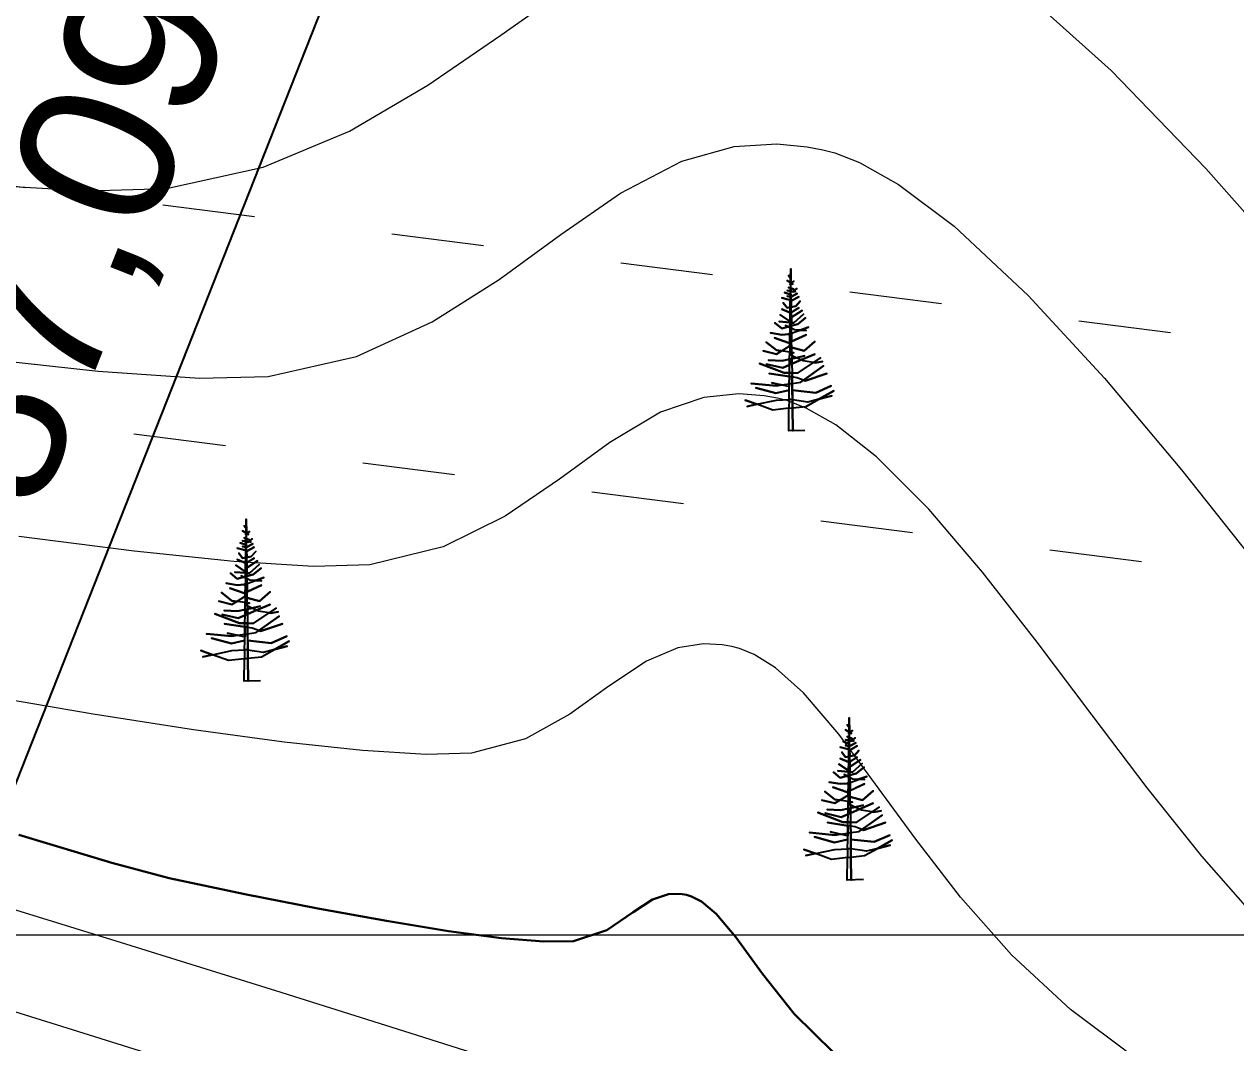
# Model space of a CAD drawing. Header units: feet. Extents: x 3381 to 684025, y 675186 to 4375940.
# Drawn here: x 682198.5 to 682214.25, y 4375662.91 to 4375676.15 of the extents above; entities that cross this region are included whole.
import ezdxf

# ---------------------------------------------------------------- set-up
doc = ezdxf.new("R2010")
doc.units = ezdxf.units.FT
doc.header["$MEASUREMENT"] = 0
doc.header["$PDMODE"] = 34
doc.header["$PDSIZE"] = 0.01
doc.linetypes.add('ACAD_ISO03W100', pattern=[30, 12, -18])
doc.layers.get('0').update_dxf_attribs({"linetype": 'CONTINUOUS'})
doc.layers.get('Defpoints').update_dxf_attribs({"linetype": 'CONTINUOUS'})
for name, color, linetype, lineweight in [('ANA HORIZONTAL', 24, 'CONTINUOUS', 30), ('HORIZANTAL', 24, 'CONTINUOUS', 13), ('km setka', 170, 'CONTINUOUS', 15)]:
    doc.layers.add(name, color=color, linetype=linetype, lineweight=lineweight)
doc.layers.add('Aqaclar', color=3, linetype='CONTINUOUS')
doc.styles.get("Standard").update_dxf_attribs({"font": 'arial.ttf', "height": 2})
doc.dimstyles.new('ISO-25', dxfattribs={"dimtxt": 2, "dimasz": 1, "dimexe": 1.25, "dimexo": 0.625, "dimtad": 1, "dimtxsty": 'Standard', "dimblk": 'OBLIQUE', "dimcen": 2.5, "dimadec": 0, "dimazin": 0, "dimtfac": 1, "dimtmove": 0, "dimatfit": 3, "dimldrblk": 'OBLIQUE', "dimfxl": 1, "dimarcsym": 0})

# ---------------------------------------------------------------- blocks, each defined once
blk = doc.blocks.new('_Oblique')
at = {"color": 0, "linetype": 'ByBlock', "lineweight": -2}
blk.add_line((-0.5, -0.5), (0.5, 0.5), dxfattribs=at)
blk = doc.blocks.new('*D47')
at = {"color": 0, "lineweight": -2, "transparency": 16777216}
for p, q in [((682212.089, 4375715.029), (682218.063, 4375712.668)), ((682184.901, 4375632.128), (682216.901, 4375713.128)), ((682180.089, 4375634.029), (682186.063, 4375631.668))]:
    blk.add_line(p, q, dxfattribs=at)
at = {"layer": 'Defpoints', "color": 0, "lineweight": 18, "transparency": 16777216}
for p in [(682211.507, 4375715.258), (682216.901, 4375713.128), (682179.507, 4375634.258)]:
    blk.add_point(p, dxfattribs=at)
at = {"color": 0, "lineweight": -2, "transparency": 16777216}
for p, rotation in [((682216.901, 4375713.128), 68.44292071496228), ((682184.901, 4375632.128), 248.4429207149623)]:
    blk.add_blockref('_Oblique', p, dxfattribs=dict(at, rotation=rotation))
at = {"color": 0, "lineweight": 18, "transparency": 16777216, "insert": (682199.202, 4375673.299), "char_height": 2, "attachment_point": 5, "rotation": 68.4429}
blk.add_mtext('87,09', dxfattribs=at)
blk = doc.blocks.new('*D25')
at = {"color": 0, "lineweight": -2, "transparency": 16777216}
blk.add_arc((682188.327, 4375657.126), 7.21, 68.4429, 172.4341, dxfattribs=at)
at = {"layer": 'Defpoints', "color": 0, "lineweight": 18, "transparency": 16777216}
for p in [(682211.247, 4375715.144), (682091.707, 4375669.959), (682182.988, 4375661.972), (682188.362, 4375657.122), (682179.389, 4375634.503)]:
    blk.add_point(p, dxfattribs=at)
at = {"color": 0, "lineweight": -2, "transparency": 16777216}
for p, rotation in [((682190.976, 4375663.832), 338.4429207148453), ((682181.179, 4375658.076), 262.4341392844076)]:
    blk.add_blockref('_Oblique', p, dxfattribs=dict(at, rotation=rotation))
at = {"color": 0, "lineweight": 18, "transparency": 16777216, "insert": (682183.84, 4375664.762), "char_height": 2, "attachment_point": 5, "rotation": 30.4385}
blk.add_mtext('104°', dxfattribs=at)

msp = doc.modelspace()

# ---------------------------------------------------------------- hatches: boundary and pattern name
at = {"lineweight": 25}
h = msp.add_hatch(dxfattribs=at)
h.set_pattern_fill('GRASS', color=3)
h.set_pattern_definition([(90, (1292.8779, 801.1559), (-0.707106781, 0.707106781), [0.1875, -1.226713563]), (45, (1292.8779, 801.1559), (-0.70710678119, 0.70710678119), [0.1875, -0.8125]), (135, (1292.8779, 801.1559), (-0.70710678119, -0.70710678119), [0.1875, -0.8125])])
edge = h.paths.add_edge_path(flags=16)
edge.add_arc((682105.84865, 4375677.65053), 3.56005, 0, 360)
edge = h.paths.add_edge_path()
edge.add_arc((682171.50499, 4375648.56641), 2.12139, 0, 360)
edge = h.paths.add_edge_path()
edge.add_line((682108.64083, 4375679.85909), (682113.17785, 4375679.2513))
edge.add_line((682113.17785, 4375679.2513), (682113.56487, 4375682.14026))
edge.add_line((682113.56487, 4375682.14026), (682106.23846, 4375683.12958))
edge.add_line((682106.23846, 4375683.12958), (682108.37957, 4375698.98567))
edge.add_line((682108.37957, 4375698.98567), (682116.75234, 4375697.85506))
edge.add_line((682116.75234, 4375697.85506), (682117.47927, 4375703.23835))
edge.add_line((682117.47927, 4375703.23835), (682112.82744, 4375703.90955))
edge.add_line((682112.82744, 4375703.90955), (682113.64144, 4375709.55112))
edge.add_line((682113.64144, 4375709.55112), (682121.76329, 4375708.39762))
edge.add_line((682121.76329, 4375708.39762), (682125.50927, 4375735.51285))
edge.add_line((682125.50927, 4375735.51285), (682125.60219, 4375736.20243))
edge.add_line((682125.60219, 4375736.20243), (682125.33204, 4375735.70925))
edge.add_line((682125.33204, 4375735.70925), (682087.79442, 4375662.37994))
edge.add_line((682087.79442, 4375662.37994), (682179.38919, 4375634.50327))
edge.add_line((682179.38919, 4375634.50327), (682211.24714, 4375715.14369))
edge.add_line((682211.24714, 4375715.14369), (682204.13671, 4375717.86497))
edge.add_line((682204.13671, 4375717.86497), (682202.38248, 4375713.28135))
edge.add_line((682202.38248, 4375713.28135), (682194.01839, 4375716.21455))
edge.add_arc((682353.44716, 4375651.32986), 172.12656, 157.8545463, 159.3177752)
edge.add_line((682192.41352, 4375712.12231), (682205.77828, 4375710.32554))
edge.add_line((682205.77828, 4375710.32554), (682205.03612, 4375705.07767))
edge.add_line((682205.03612, 4375705.07767), (682191.70717, 4375706.88497))
edge.add_arc((682192.00748, 4375703.74409), 3.15521, 95.461516, 167.592502)
edge.add_line((682188.92597, 4375704.42203), (682188.92597, 4375703.46651))
edge.add_line((682188.92597, 4375703.46651), (682190.59285, 4375703.86026))
edge.add_line((682190.59285, 4375703.86026), (682196.1848, 4375702.88131))
edge.add_line((682196.1848, 4375702.88131), (682194.23476, 4375689.69784))
edge.add_line((682194.23476, 4375689.69784), (682194.01539, 4375689.69784))
edge.add_line((682194.01539, 4375689.69784), (682188.92597, 4375690.41529))
edge.add_line((682188.92597, 4375690.41529), (682189.53759, 4375695.78319))
edge.add_line((682189.53759, 4375695.78319), (682194.64022, 4375695.08381))
edge.add_line((682194.64022, 4375695.08381), (682194.99134, 4375697.64556))
edge.add_line((682194.99134, 4375697.64556), (682189.81164, 4375698.35551))
edge.add_line((682189.81164, 4375698.35551), (682190.40706, 4375703.44416))
edge.add_line((682190.40706, 4375703.44416), (682188.82623, 4375703.23511))
edge.add_line((682188.82623, 4375703.23511), (682186.77022, 4375687.26853))
edge.add_line((682186.77022, 4375687.26853), (682195.50641, 4375686.05974))
edge.add_line((682195.50641, 4375686.05974), (682194.6758, 4375678.70417))
edge.add_line((682194.6758, 4375678.70417), (682185.8926, 4375679.91946))
edge.add_line((682185.8926, 4375679.91946), (682185.51355, 4375677.26908))
edge.add_line((682185.51355, 4375677.26908), (682179.38594, 4375678.07251))
edge.add_arc((682178.94963, 4375668.08203), 10, 87.499348, 110.778603)
edge.add_line((682175.40205, 4375677.43161), (682185.15133, 4375676.00548))
edge.add_line((682185.15133, 4375676.00548), (682184.52449, 4375672.51119))
edge.add_line((682184.52449, 4375672.51119), (682181.21386, 4375673.03668))
edge.add_line((682181.21386, 4375673.03668), (682181.60716, 4375676.11085))
edge.add_line((682181.60716, 4375676.11085), (682179.07598, 4375676.44567))
edge.add_line((682179.07598, 4375676.44567), (682178.67102, 4375673.38414))
edge.add_line((682178.67102, 4375673.38414), (682175.34696, 4375673.82383))
edge.add_line((682175.34696, 4375673.82383), (682175.69974, 4375676.92142))
edge.add_line((682175.69974, 4375676.92142), (682174.90535, 4375677.22773))
edge.add_arc((682179.11889, 4375667.86943), 10.26312, 114.239473, 179.009552)
edge.add_line((682168.8573, 4375668.04684), (682168.50755, 4375665.41112))
edge.add_line((682168.50755, 4375665.41112), (682165.52104, 4375665.73781))
edge.add_line((682165.52104, 4375665.73781), (682164.64008, 4375660.87508))
edge.add_line((682164.64008, 4375660.87508), (682155.93104, 4375662.08826))
edge.add_line((682155.93104, 4375662.08826), (682156.6183, 4375666.98879))
edge.add_line((682156.6183, 4375666.98879), (682149.69258, 4375667.90781))
edge.add_line((682149.69258, 4375667.90781), (682150.12707, 4375671.18217))
edge.add_arc((682147.15314, 4375671.5768), 3, 352.441183, 442.140201)
edge.add_line((682147.56339, 4375674.54862), (682135.67766, 4375676.1894))
edge.add_line((682135.67766, 4375676.1894), (682134.40637, 4375666.77204))
edge.add_line((682134.40637, 4375666.77204), (682127.10306, 4375667.7505))
edge.add_line((682127.10306, 4375667.7505), (682128.35698, 4375677.19999))
edge.add_line((682128.35698, 4375677.19999), (682125.34172, 4375677.62181))
edge.add_line((682125.34172, 4375677.62181), (682124.08043, 4375668.11674))
edge.add_line((682124.08043, 4375668.11674), (682122.65018, 4375668.39147))
edge.add_line((682122.65018, 4375668.39147), (682111.9298, 4375669.93498))
edge.add_line((682111.9298, 4375669.93498), (682112.97868, 4375677.76458))
edge.add_line((682112.97868, 4375677.76458), (682109.35793, 4375678.24963))
edge.add_arc((682105.84865, 4375677.65053), 3.56005, 9.687955, 38.343389)

# ---------------------------------------------------------------- linework, layer by layer
at = {"color": 7, "linetype": 'ACAD_ISO03W100', "lineweight": 18, "ltscale": 0.1}
for p, q in [((682185.42303, 4375675.68428), (682219.23662, 4375671.4063)), ((682185.04648, 4375672.708), (682218.86007, 4375668.43002))]:
    msp.add_line(p, q, dxfattribs=at)
at = {"linetype": 'Continuous'}
msp.add_open_spline([(682139.47963, 4375868.22821), (682141.3006, 4375864.75779), (682147.60661, 4375852.73973), (682157.50344, 4375834.7584), (682171.49822, 4375815.49396), (682182.26949, 4375795.29608), (682193.23269, 4375777.41052), (682202.36035, 4375760.00732), (682215.7753, 4375741.48611), (682232.37485, 4375727.19698), (682243.90986, 4375712.36038), (682251.84002, 4375701.87762), (682263.15807, 4375689.959), (682271.40714, 4375679.26706), (682275.85095, 4375673.50726)], degree=3, knots=[0, 0, 0, 0, 11.75951037, 40.72320969, 61.46233043, 83.05497871, 109.29071666, 124.3927439, 141.9627176, 177.53300774, 189.55882144, 198.27648785, 216.95544768, 238.76886618, 238.76886618, 238.76886618, 238.76886618], dxfattribs=at)
at = {"layer": 'ANA HORIZONTAL', "color": 32, "lineweight": 30, "elevation": 687.5}
msp.add_lwpolyline([(682209.02078, 4375662.7852), (682208.51115, 4375663.28795), (682208.10027, 4375663.80986), (682207.75307, 4375664.28526), (682207.49759, 4375664.58795), (682207.3072, 4375664.74763), (682207.17664, 4375664.81413), (682207.10943, 4375664.83382), (682207.02688, 4375664.84684), (682206.87465, 4375664.84222), (682206.66966, 4375664.7737), (682206.41522, 4375664.60948), (682206.07456, 4375664.37741), (682205.64015, 4375664.23257), (682205.25774, 4375664.22686), (682204.70692, 4375664.27317), (682204.01516, 4375664.36481), (682203.20997, 4375664.49508), (682202.31881, 4375664.65727), (682201.36919, 4375664.84469), (682200.38859, 4375665.05064), (682199.63989, 4375665.25056), (682198.433, 4375665.61654)], dxfattribs=at)
at = {"layer": 'Aqaclar', "color": 3}
for points in [[(682208.6503, 4375670.87145), (682208.43855, 4375670.86396), (682208.44223, 4375671.15835), (682208.23435, 4375671.13483), (682208.02491, 4375671.2102), (682207.8743, 4375671.2644), (682208.02491, 4375671.2102), (682207.89957, 4375671.18342), (682208.02491, 4375671.2102), (682208.27857, 4375671.2644), (682208.44365, 4375671.27145), (682208.44223, 4375671.15835), (682208.48753, 4375671.16347), (682208.49125, 4375670.86582), (682208.48753, 4375671.16347), (682208.66389, 4375671.18342), (682208.83043, 4375671.27707), (682208.99867, 4375671.32109), (682208.83043, 4375671.27707), (682209.02393, 4375671.38588), (682208.83043, 4375671.27707), (682208.68915, 4375671.24011), (682208.4862, 4375671.26984), (682208.48753, 4375671.16347), (682208.4862, 4375671.26984), (682208.46807, 4375671.2725), (682208.44365, 4375671.27145), (682208.44518, 4375671.3941), (682208.44281, 4375671.39397), (682208.27225, 4375671.35348), (682208.01327, 4375671.42636), (682208.27225, 4375671.35348), (682208.44281, 4375671.39397), (682208.44518, 4375671.3941), (682208.44576, 4375671.44034), (682208.43649, 4375671.44256), (682208.22172, 4375671.49115), (682208.35127, 4375671.46184), (682208.27857, 4375671.45066), (682207.95011, 4375671.48305), (682208.27857, 4375671.45066), (682208.35127, 4375671.46184), (682208.44621, 4375671.47645), (682208.44576, 4375671.44034), (682208.44621, 4375671.47645), (682208.48354, 4375671.48219), (682208.4862, 4375671.26984), (682208.48464, 4375671.39447), (682208.48701, 4375671.39397), (682208.79022, 4375671.36158), (682208.99235, 4375671.45066), (682208.79022, 4375671.36158), (682208.48464, 4375671.39447), (682208.48354, 4375671.48219), (682208.5944, 4375671.49925), (682208.89129, 4375671.7098), (682208.62904, 4375671.52382), (682208.65125, 4375671.51545), (682208.93551, 4375671.61262), (682208.65125, 4375671.51545), (682208.54386, 4375671.55593), (682208.4825, 4375671.56559), (682208.48354, 4375671.48219), (682208.4825, 4375671.56559), (682208.44739, 4375671.57112), (682208.44621, 4375671.47645), (682208.44739, 4375671.57112), (682208.18382, 4375671.61262), (682208.44739, 4375671.57112), (682208.44801, 4375671.62072), (682208.37963, 4375671.62072), (682208.05748, 4375671.74219), (682208.37963, 4375671.62072), (682208.44801, 4375671.62072), (682208.44929, 4375671.72337), (682208.36068, 4375671.6855), (682208.15223, 4375671.73409), (682208.36068, 4375671.6855), (682208.48036, 4375671.73664), (682208.48181, 4375671.62072), (682208.44801, 4375671.62072), (682208.48181, 4375671.62072), (682208.4825, 4375671.56559), (682208.48181, 4375671.62072), (682208.56282, 4375671.62072), (682208.76164, 4375671.75371), (682208.85338, 4375671.81507), (682208.76164, 4375671.75371), (682208.7839, 4375671.75028), (682208.87866, 4375671.76648), (682208.7839, 4375671.75028), (682208.62598, 4375671.77458), (682208.59865, 4375671.78719), (682208.48036, 4375671.73664), (682208.59865, 4375671.78719), (682208.77759, 4375671.86366), (682208.59865, 4375671.78719), (682208.53751, 4375671.81541), (682208.64493, 4375671.83937), (682208.53751, 4375671.81541), (682208.46807, 4375671.84746), (682208.47904, 4375671.8424), (682208.47954, 4375671.80249), (682208.53751, 4375671.81541), (682208.47954, 4375671.80249), (682208.48036, 4375671.73664), (682208.47954, 4375671.80249), (682208.4502, 4375671.79594), (682208.44929, 4375671.72337), (682208.4502, 4375671.79594), (682208.35437, 4375671.77458), (682208.1775, 4375671.78268), (682208.35437, 4375671.77458), (682208.4502, 4375671.79594), (682208.45135, 4375671.88763), (682208.50597, 4375671.87985), (682208.47866, 4375671.88374), (682208.47904, 4375671.8424), (682208.47866, 4375671.88374), (682208.45135, 4375671.88763), (682208.27857, 4375671.91224), (682208.14592, 4375672.01752), (682208.27857, 4375671.91224), (682208.34252, 4375671.90313), (682208.27857, 4375671.86366), (682208.10801, 4375671.90415), (682208.27857, 4375671.86366), (682208.34252, 4375671.90313), (682208.45239, 4375671.97122), (682208.45135, 4375671.88763), (682208.47852, 4375671.88376), (682208.47773, 4375671.94737), (682208.63862, 4375671.90415), (682208.77759, 4375672.02562), (682208.63862, 4375671.90415), (682208.47773, 4375671.94737), (682208.47672, 4375672.02804), (682208.66389, 4375672.1147), (682208.43649, 4375672.00942), (682208.2533, 4375672.07421), (682208.43649, 4375672.00942), (682208.45296, 4375672.01705), (682208.45239, 4375671.97122), (682208.45436, 4375672.12894), (682208.43649, 4375672.12279), (682208.34805, 4375672.1147), (682208.20277, 4375672.13899), (682208.34805, 4375672.1147), (682208.43649, 4375672.12279), (682208.45436, 4375672.12894), (682208.47537, 4375672.13616), (682208.47672, 4375672.02804), (682208.47537, 4375672.13616), (682208.69547, 4375672.21188), (682208.58933, 4375672.17537), (682208.66389, 4375672.17138), (682208.51229, 4375672.17949), (682208.39859, 4375672.23617), (682208.45544, 4375672.20783), (682208.45436, 4375672.12894), (682208.47537, 4375672.13616), (682208.47419, 4375672.22998), (682208.34805, 4375672.19568), (682208.25961, 4375672.26856), (682208.34805, 4375672.19568), (682208.45556, 4375672.22491), (682208.45544, 4375672.20783), (682208.45556, 4375672.22491), (682208.5565, 4375672.25236), (682208.65757, 4375672.33334), (682208.5565, 4375672.25236), (682208.47419, 4375672.22998), (682208.47368, 4375672.27132), (682208.50597, 4375672.26856), (682208.6323, 4375672.38193), (682208.50597, 4375672.26856), (682208.47368, 4375672.27132), (682208.45616, 4375672.27282), (682208.45556, 4375672.22491), (682208.45616, 4375672.27282), (682208.31646, 4375672.28476), (682208.45616, 4375672.27282), (682208.45635, 4375672.28839), (682208.3291, 4375672.37384), (682208.45635, 4375672.28839), (682208.45775, 4375672.39984), (682208.46175, 4375672.39813), (682208.34805, 4375672.44672), (682208.46175, 4375672.39813), (682208.56914, 4375672.46291), (682208.47201, 4375672.40432), (682208.47368, 4375672.27132), (682208.47284, 4375672.33782), (682208.61335, 4375672.43052), (682208.47284, 4375672.33782), (682208.47114, 4375672.47436), (682208.53123, 4375672.48721), (682208.58808, 4375672.552), (682208.53123, 4375672.48721), (682208.47114, 4375672.47436), (682208.45864, 4375672.47169), (682208.45775, 4375672.39984), (682208.45864, 4375672.47169), (682208.41753, 4375672.46291), (682208.367, 4375672.5277), (682208.41753, 4375672.46291), (682208.45864, 4375672.47169), (682208.45981, 4375672.56519), (682208.34805, 4375672.59248), (682208.4807, 4375672.56009), (682208.56914, 4375672.60868), (682208.4807, 4375672.56009), (682208.47003, 4375672.5627), (682208.47114, 4375672.47436), (682208.47003, 4375672.5627), (682208.46948, 4375672.60694), (682208.55019, 4375672.64917), (682208.46948, 4375672.60694), (682208.46857, 4375672.67959), (682208.49965, 4375672.67346), (682208.46857, 4375672.67959), (682208.41753, 4375672.68966), (682208.46126, 4375672.68104), (682208.45981, 4375672.56519), (682208.46036, 4375672.60894), (682208.41753, 4375672.61678), (682208.46036, 4375672.60894), (682208.46073, 4375672.63905), (682208.38594, 4375672.66537), (682208.46073, 4375672.63905), (682208.46126, 4375672.68104), (682208.46175, 4375672.72043), (682208.43649, 4375672.73015), (682208.46807, 4375672.718), (682208.49965, 4375672.70585), (682208.52492, 4375672.67346), (682208.51171, 4375672.69039), (682208.54386, 4375672.71396), (682208.49965, 4375672.68156), (682208.51171, 4375672.69039), (682208.49965, 4375672.70585), (682208.46807, 4375672.718), (682208.46857, 4375672.67959), (682208.46809, 4375672.71799), (682208.46731, 4375672.78016), (682208.50597, 4375672.81113), (682208.47228, 4375672.78414), (682208.49334, 4375672.77064), (682208.47228, 4375672.78414), (682208.46262, 4375672.79033), (682208.41753, 4375672.81923), (682208.46262, 4375672.79033), (682208.46337, 4375672.84998), (682208.43649, 4375672.88401), (682208.46337, 4375672.84998), (682208.4649, 4375672.97276), (682208.46722, 4375672.78738), (682208.46731, 4375672.78016), (682208.46722, 4375672.78738), (682208.46262, 4375672.79033), (682208.46245, 4375672.77626), (682208.46731, 4375672.78016), (682208.45544, 4375672.77064), (682208.46245, 4375672.77626), (682208.46175, 4375672.72043)], [(682201.57364, 4375667.61757), (682201.36189, 4375667.61008), (682201.36557, 4375667.90447), (682201.15769, 4375667.88095), (682200.94824, 4375667.95632), (682200.79763, 4375668.01052), (682200.94824, 4375667.95632), (682200.8229, 4375667.92954), (682200.94824, 4375667.95632), (682201.2019, 4375668.01052), (682201.36698, 4375668.01758), (682201.36557, 4375667.90447), (682201.41086, 4375667.90959), (682201.41458, 4375667.61195), (682201.41086, 4375667.90959), (682201.58722, 4375667.92954), (682201.75376, 4375668.02319), (682201.922, 4375668.06721), (682201.75376, 4375668.02319), (682201.94726, 4375668.132), (682201.75376, 4375668.02319), (682201.61248, 4375667.98623), (682201.40953, 4375668.01596), (682201.41086, 4375667.90959), (682201.40953, 4375668.01596), (682201.3914, 4375668.01862), (682201.36698, 4375668.01758), (682201.36851, 4375668.14022), (682201.36614, 4375668.14009), (682201.19558, 4375668.0996), (682200.9366, 4375668.17248), (682201.19558, 4375668.0996), (682201.36614, 4375668.14009), (682201.36851, 4375668.14022), (682201.36909, 4375668.18647), (682201.35982, 4375668.18868), (682201.14505, 4375668.23727), (682201.27461, 4375668.20796), (682201.2019, 4375668.19678), (682200.87344, 4375668.22917), (682201.2019, 4375668.19678), (682201.27461, 4375668.20796), (682201.36954, 4375668.22257), (682201.36909, 4375668.18647), (682201.36954, 4375668.22257), (682201.40688, 4375668.22831), (682201.40953, 4375668.01596), (682201.40797, 4375668.14059), (682201.41035, 4375668.14009), (682201.71355, 4375668.1077), (682201.91569, 4375668.19678), (682201.71355, 4375668.1077), (682201.40797, 4375668.14059), (682201.40688, 4375668.22831), (682201.51773, 4375668.24537), (682201.81462, 4375668.45592), (682201.55238, 4375668.26994), (682201.57458, 4375668.26157), (682201.85884, 4375668.35874), (682201.57458, 4375668.26157), (682201.46719, 4375668.30205), (682201.40583, 4375668.31171), (682201.40688, 4375668.22831), (682201.40583, 4375668.31171), (682201.37072, 4375668.31724), (682201.36954, 4375668.22257), (682201.37072, 4375668.31724), (682201.10715, 4375668.35874), (682201.37072, 4375668.31724), (682201.37134, 4375668.36684), (682201.30296, 4375668.36684), (682200.98081, 4375668.48831), (682201.30296, 4375668.36684), (682201.37134, 4375668.36684), (682201.37263, 4375668.46949), (682201.28402, 4375668.43162), (682201.07556, 4375668.48021), (682201.28402, 4375668.43162), (682201.40369, 4375668.48277), (682201.40514, 4375668.36684), (682201.37134, 4375668.36684), (682201.40514, 4375668.36684), (682201.40583, 4375668.31171), (682201.40514, 4375668.36684), (682201.48615, 4375668.36684), (682201.68497, 4375668.49983), (682201.77672, 4375668.56119), (682201.68497, 4375668.49983), (682201.70724, 4375668.4964), (682201.80199, 4375668.5126), (682201.70724, 4375668.4964), (682201.54932, 4375668.5207), (682201.52198, 4375668.53332), (682201.40369, 4375668.48277), (682201.52198, 4375668.53332), (682201.70092, 4375668.60978), (682201.52198, 4375668.53332), (682201.46084, 4375668.56153), (682201.56826, 4375668.58549), (682201.46084, 4375668.56153), (682201.3914, 4375668.59358), (682201.40237, 4375668.58852), (682201.40287, 4375668.54861), (682201.46084, 4375668.56153), (682201.40287, 4375668.54861), (682201.40369, 4375668.48277), (682201.40287, 4375668.54861), (682201.37353, 4375668.54207), (682201.37263, 4375668.46949), (682201.37353, 4375668.54207), (682201.2777, 4375668.5207), (682201.10084, 4375668.5288), (682201.2777, 4375668.5207), (682201.37353, 4375668.54207), (682201.37468, 4375668.63375), (682201.4293, 4375668.62597), (682201.40199, 4375668.62986), (682201.40237, 4375668.58852), (682201.40199, 4375668.62986), (682201.37468, 4375668.63375), (682201.2019, 4375668.65836), (682201.06925, 4375668.76364), (682201.2019, 4375668.65836), (682201.26585, 4375668.64925), (682201.2019, 4375668.60978), (682201.03134, 4375668.65027), (682201.2019, 4375668.60978), (682201.26585, 4375668.64925), (682201.37572, 4375668.71735), (682201.37468, 4375668.63375), (682201.40185, 4375668.62988), (682201.40106, 4375668.69349), (682201.56195, 4375668.65027), (682201.70092, 4375668.77174), (682201.56195, 4375668.65027), (682201.40106, 4375668.69349), (682201.40005, 4375668.77417), (682201.58722, 4375668.86082), (682201.35982, 4375668.75554), (682201.17663, 4375668.82033), (682201.35982, 4375668.75554), (682201.37629, 4375668.76317), (682201.37572, 4375668.71735), (682201.37769, 4375668.87506), (682201.35982, 4375668.86891), (682201.27138, 4375668.86082), (682201.1261, 4375668.88511), (682201.27138, 4375668.86082), (682201.35982, 4375668.86891), (682201.37769, 4375668.87506), (682201.3987, 4375668.88229), (682201.40005, 4375668.77417), (682201.3987, 4375668.88229), (682201.6188, 4375668.958), (682201.51266, 4375668.92149), (682201.58722, 4375668.9175), (682201.43562, 4375668.92561), (682201.32192, 4375668.98229), (682201.37877, 4375668.95395), (682201.37769, 4375668.87506), (682201.3987, 4375668.88229), (682201.39752, 4375668.9761), (682201.27138, 4375668.9418), (682201.18295, 4375669.01468), (682201.27138, 4375668.9418), (682201.37889, 4375668.97103), (682201.37877, 4375668.95395), (682201.37889, 4375668.97103), (682201.47984, 4375668.99848), (682201.58091, 4375669.07946), (682201.47984, 4375668.99848), (682201.39752, 4375668.9761), (682201.39701, 4375669.01744), (682201.4293, 4375669.01468), (682201.55563, 4375669.12805), (682201.4293, 4375669.01468), (682201.39701, 4375669.01744), (682201.37949, 4375669.01894), (682201.37889, 4375668.97103), (682201.37949, 4375669.01894), (682201.2398, 4375669.03088), (682201.37949, 4375669.01894), (682201.37968, 4375669.03451), (682201.25243, 4375669.11996), (682201.37968, 4375669.03451), (682201.38108, 4375669.14597), (682201.38508, 4375669.14425), (682201.27138, 4375669.19284), (682201.38508, 4375669.14425), (682201.49247, 4375669.20903), (682201.39534, 4375669.15044), (682201.39701, 4375669.01744), (682201.39618, 4375669.08394), (682201.53669, 4375669.17664), (682201.39618, 4375669.08394), (682201.39447, 4375669.22049), (682201.45456, 4375669.23333), (682201.51141, 4375669.29812), (682201.45456, 4375669.23333), (682201.39447, 4375669.22049), (682201.38198, 4375669.21782), (682201.38108, 4375669.14597), (682201.38198, 4375669.21782), (682201.34086, 4375669.20903), (682201.29033, 4375669.27382), (682201.34086, 4375669.20903), (682201.38198, 4375669.21782), (682201.38314, 4375669.31131), (682201.27138, 4375669.3386), (682201.40403, 4375669.30621), (682201.49247, 4375669.3548), (682201.40403, 4375669.30621), (682201.39336, 4375669.30882), (682201.39447, 4375669.22049), (682201.39336, 4375669.30882), (682201.39281, 4375669.35306), (682201.47352, 4375669.39529), (682201.39281, 4375669.35306), (682201.3919, 4375669.42572), (682201.42299, 4375669.41958), (682201.3919, 4375669.42572), (682201.34086, 4375669.43578), (682201.38459, 4375669.42716), (682201.38314, 4375669.31131), (682201.38369, 4375669.35506), (682201.34086, 4375669.3629), (682201.38369, 4375669.35506), (682201.38407, 4375669.38517), (682201.30928, 4375669.41149), (682201.38407, 4375669.38517), (682201.38459, 4375669.42716), (682201.38508, 4375669.46655), (682201.35982, 4375669.47627), (682201.3914, 4375669.46412), (682201.42299, 4375669.45197), (682201.44825, 4375669.41958), (682201.43504, 4375669.43651), (682201.46719, 4375669.46008), (682201.42299, 4375669.42768), (682201.43504, 4375669.43651), (682201.42299, 4375669.45197), (682201.3914, 4375669.46412), (682201.3919, 4375669.42572), (682201.39142, 4375669.46411), (682201.39064, 4375669.52628), (682201.4293, 4375669.55725), (682201.39562, 4375669.53026), (682201.41667, 4375669.51676), (682201.39562, 4375669.53026), (682201.38596, 4375669.53645), (682201.34086, 4375669.56535), (682201.38596, 4375669.53645), (682201.3867, 4375669.5961), (682201.35982, 4375669.63013), (682201.3867, 4375669.5961), (682201.38824, 4375669.71888), (682201.39055, 4375669.5335), (682201.39064, 4375669.52628), (682201.39055, 4375669.5335), (682201.38596, 4375669.53645), (682201.38578, 4375669.52238), (682201.39064, 4375669.52628), (682201.37877, 4375669.51676), (682201.38578, 4375669.52238), (682201.38508, 4375669.46655)], [(682209.41096, 4375665.03236), (682209.19922, 4375665.02487), (682209.20289, 4375665.31926), (682208.99501, 4375665.29574), (682208.78557, 4375665.37111), (682208.63496, 4375665.42531), (682208.78557, 4375665.37111), (682208.66023, 4375665.34433), (682208.78557, 4375665.37111), (682209.03923, 4375665.42531), (682209.20431, 4375665.43236), (682209.20289, 4375665.31926), (682209.24819, 4375665.32438), (682209.25191, 4375665.02673), (682209.24819, 4375665.32438), (682209.42455, 4375665.34433), (682209.59109, 4375665.43798), (682209.75933, 4375665.482), (682209.59109, 4375665.43798), (682209.78459, 4375665.54679), (682209.59109, 4375665.43798), (682209.44981, 4375665.40102), (682209.24686, 4375665.43075), (682209.24819, 4375665.32438), (682209.24686, 4375665.43075), (682209.22873, 4375665.43341), (682209.20431, 4375665.43236), (682209.20584, 4375665.55501), (682209.20347, 4375665.55488), (682209.03291, 4375665.51439), (682208.77393, 4375665.58727), (682209.03291, 4375665.51439), (682209.20347, 4375665.55488), (682209.20584, 4375665.55501), (682209.20642, 4375665.60125), (682209.19715, 4375665.60347), (682208.98238, 4375665.65206), (682209.11193, 4375665.62275), (682209.03923, 4375665.61157), (682208.71077, 4375665.64396), (682209.03923, 4375665.61157), (682209.11193, 4375665.62275), (682209.20687, 4375665.63736), (682209.20642, 4375665.60125), (682209.20687, 4375665.63736), (682209.2442, 4375665.6431), (682209.24686, 4375665.43075), (682209.2453, 4375665.55538), (682209.24767, 4375665.55488), (682209.55088, 4375665.52249), (682209.75302, 4375665.61157), (682209.55088, 4375665.52249), (682209.2453, 4375665.55538), (682209.2442, 4375665.6431), (682209.35506, 4375665.66016), (682209.65195, 4375665.87071), (682209.3897, 4375665.68473), (682209.41191, 4375665.67636), (682209.69617, 4375665.77353), (682209.41191, 4375665.67636), (682209.30452, 4375665.71684), (682209.24316, 4375665.7265), (682209.2442, 4375665.6431), (682209.24316, 4375665.7265), (682209.20805, 4375665.73203), (682209.20687, 4375665.63736), (682209.20805, 4375665.73203), (682208.94448, 4375665.77353), (682209.20805, 4375665.73203), (682209.20867, 4375665.78163), (682209.14029, 4375665.78163), (682208.81814, 4375665.9031), (682209.14029, 4375665.78163), (682209.20867, 4375665.78163), (682209.20995, 4375665.88428), (682209.12134, 4375665.84641), (682208.91289, 4375665.895), (682209.12134, 4375665.84641), (682209.24102, 4375665.89756), (682209.24247, 4375665.78163), (682209.20867, 4375665.78163), (682209.24247, 4375665.78163), (682209.24316, 4375665.7265), (682209.24247, 4375665.78163), (682209.32348, 4375665.78163), (682209.5223, 4375665.91462), (682209.61404, 4375665.97598), (682209.5223, 4375665.91462), (682209.54456, 4375665.91119), (682209.63932, 4375665.92739), (682209.54456, 4375665.91119), (682209.38665, 4375665.93549), (682209.35931, 4375665.9481), (682209.24102, 4375665.89756), (682209.35931, 4375665.9481), (682209.53825, 4375666.02457), (682209.35931, 4375665.9481), (682209.29817, 4375665.97632), (682209.40559, 4375666.00028), (682209.29817, 4375665.97632), (682209.22873, 4375666.00837), (682209.2397, 4375666.00331), (682209.2402, 4375665.9634), (682209.29817, 4375665.97632), (682209.2402, 4375665.9634), (682209.24102, 4375665.89756), (682209.2402, 4375665.9634), (682209.21086, 4375665.95686), (682209.20995, 4375665.88428), (682209.21086, 4375665.95686), (682209.11503, 4375665.93549), (682208.93816, 4375665.94359), (682209.11503, 4375665.93549), (682209.21086, 4375665.95686), (682209.21201, 4375666.04854), (682209.26663, 4375666.04076), (682209.23932, 4375666.04465), (682209.2397, 4375666.00331), (682209.23932, 4375666.04465), (682209.21201, 4375666.04854), (682209.03923, 4375666.07315), (682208.90658, 4375666.17843), (682209.03923, 4375666.07315), (682209.10318, 4375666.06404), (682209.03923, 4375666.02457), (682208.86867, 4375666.06506), (682209.03923, 4375666.02457), (682209.10318, 4375666.06404), (682209.21305, 4375666.13213), (682209.21201, 4375666.04854), (682209.23918, 4375666.04467), (682209.23839, 4375666.10828), (682209.39928, 4375666.06506), (682209.53825, 4375666.18653), (682209.39928, 4375666.06506), (682209.23839, 4375666.10828), (682209.23738, 4375666.18896), (682209.42455, 4375666.27561), (682209.19715, 4375666.17033), (682209.01396, 4375666.23512), (682209.19715, 4375666.17033), (682209.21362, 4375666.17796), (682209.21305, 4375666.13213), (682209.21502, 4375666.28985), (682209.19715, 4375666.2837), (682209.10871, 4375666.27561), (682208.96343, 4375666.2999), (682209.10871, 4375666.27561), (682209.19715, 4375666.2837), (682209.21502, 4375666.28985), (682209.23603, 4375666.29707), (682209.23738, 4375666.18896), (682209.23603, 4375666.29707), (682209.45613, 4375666.37279), (682209.34999, 4375666.33628), (682209.42455, 4375666.33229), (682209.27295, 4375666.3404), (682209.15925, 4375666.39708), (682209.2161, 4375666.36874), (682209.21502, 4375666.28985), (682209.23603, 4375666.29707), (682209.23485, 4375666.39089), (682209.10871, 4375666.35659), (682209.02028, 4375666.42947), (682209.10871, 4375666.35659), (682209.21622, 4375666.38582), (682209.2161, 4375666.36874), (682209.21622, 4375666.38582), (682209.31716, 4375666.41327), (682209.41823, 4375666.49425), (682209.31716, 4375666.41327), (682209.23485, 4375666.39089), (682209.23434, 4375666.43223), (682209.26663, 4375666.42947), (682209.39296, 4375666.54284), (682209.26663, 4375666.42947), (682209.23434, 4375666.43223), (682209.21682, 4375666.43373), (682209.21622, 4375666.38582), (682209.21682, 4375666.43373), (682209.07712, 4375666.44567), (682209.21682, 4375666.43373), (682209.21701, 4375666.4493), (682209.08976, 4375666.53475), (682209.21701, 4375666.4493), (682209.21841, 4375666.56075), (682209.22241, 4375666.55904), (682209.10871, 4375666.60763), (682209.22241, 4375666.55904), (682209.3298, 4375666.62382), (682209.23267, 4375666.56523), (682209.23434, 4375666.43223), (682209.2335, 4375666.49873), (682209.37401, 4375666.59143), (682209.2335, 4375666.49873), (682209.2318, 4375666.63528), (682209.29189, 4375666.64812), (682209.34874, 4375666.71291), (682209.29189, 4375666.64812), (682209.2318, 4375666.63528), (682209.2193, 4375666.63261), (682209.21841, 4375666.56075), (682209.2193, 4375666.63261), (682209.17819, 4375666.62382), (682209.12766, 4375666.68861), (682209.17819, 4375666.62382), (682209.2193, 4375666.63261), (682209.22047, 4375666.7261), (682209.10871, 4375666.75339), (682209.24136, 4375666.721), (682209.3298, 4375666.76959), (682209.24136, 4375666.721), (682209.23069, 4375666.72361), (682209.2318, 4375666.63528), (682209.23069, 4375666.72361), (682209.23014, 4375666.76785), (682209.31085, 4375666.81008), (682209.23014, 4375666.76785), (682209.22923, 4375666.8405), (682209.26032, 4375666.83437), (682209.22923, 4375666.8405), (682209.17819, 4375666.85057), (682209.22192, 4375666.84195), (682209.22047, 4375666.7261), (682209.22102, 4375666.76985), (682209.17819, 4375666.77769), (682209.22102, 4375666.76985), (682209.22139, 4375666.79996), (682209.14661, 4375666.82628), (682209.22139, 4375666.79996), (682209.22192, 4375666.84195), (682209.22241, 4375666.88134), (682209.19715, 4375666.89106), (682209.22873, 4375666.87891), (682209.26032, 4375666.86676), (682209.28558, 4375666.83437), (682209.27237, 4375666.8513), (682209.30452, 4375666.87487), (682209.26032, 4375666.84247), (682209.27237, 4375666.8513), (682209.26032, 4375666.86676), (682209.22873, 4375666.87891), (682209.22923, 4375666.8405), (682209.22875, 4375666.8789), (682209.22797, 4375666.94107), (682209.26663, 4375666.97204), (682209.23294, 4375666.94505), (682209.254, 4375666.93155), (682209.23294, 4375666.94505), (682209.22328, 4375666.95124), (682209.17819, 4375666.98014), (682209.22328, 4375666.95124), (682209.22403, 4375667.01089), (682209.19715, 4375667.04492), (682209.22403, 4375667.01089), (682209.22556, 4375667.13367), (682209.22788, 4375666.94829), (682209.22797, 4375666.94107), (682209.22788, 4375666.94829), (682209.22328, 4375666.95124), (682209.22311, 4375666.93717), (682209.22797, 4375666.94107), (682209.2161, 4375666.93155), (682209.22311, 4375666.93717), (682209.22241, 4375666.88134)]]:
    msp.add_lwpolyline(points, dxfattribs=at)
at = {"layer": 'HORIZANTAL', "color": 32, "linetype": 'Continuous', "lineweight": 13}
for points, elevation in [([(682197.91397, 4375674.06755), (682199.33074, 4375673.98431), (682200.35223, 4375674.0156), (682201.6091, 4375674.29182), (682202.73089, 4375674.76143), (682203.74943, 4375675.35639), (682204.69652, 4375676.00867), (682205.60399, 4375676.65022), (682206.50365, 4375677.21301), (682207.42734, 4375677.62898), (682208.20496, 4375677.81034), (682208.82142, 4375677.83516), (682209.25205, 4375677.7906), (682209.47403, 4375677.74835), (682209.6458, 4375677.70277), (682210.00958, 4375677.56122), (682210.60123, 4375677.23172), (682211.46297, 4375676.59832), (682212.62944, 4375675.54752), (682213.85911, 4375674.2774), (682215.1134, 4375672.86137)], 689.5), ([(682197.80129, 4375671.82132), (682199.46529, 4375671.64006), (682200.77948, 4375671.55109), (682201.67421, 4375671.56984), (682202.81994, 4375671.8332), (682203.80556, 4375672.28045), (682204.67618, 4375672.83472), (682205.4769, 4375673.41909), (682206.25282, 4375673.95667), (682207.04906, 4375674.37057), (682207.73098, 4375674.56095), (682208.28379, 4375674.59582), (682208.67744, 4375674.55844), (682208.88288, 4375674.51971), (682209.03674, 4375674.47906), (682209.35723, 4375674.3548), (682209.86671, 4375674.0689), (682210.59089, 4375673.52388), (682211.54932, 4375672.6263), (682212.54239, 4375671.5493), (682213.54387, 4375670.35813), (682214.52753, 4375669.11808)], 689), ([(682214.50247, 4375664.54838), (682213.80631, 4375665.33755), (682213.09795, 4375666.22754), (682212.38325, 4375667.17085), (682211.66812, 4375668.12001), (682210.95842, 4375669.0275), (682210.26005, 4375669.84585), (682209.57889, 4375670.52756), (682209.05031, 4375670.94263), (682208.66538, 4375671.16197), (682208.41495, 4375671.2587), (682208.29173, 4375671.29108), (682208.11961, 4375671.32277), (682207.7917, 4375671.34803), (682207.33475, 4375671.30079), (682206.77401, 4375671.10721), (682206.11549, 4375670.71605), (682205.4579, 4375670.23783), (682204.7518, 4375669.75689), (682203.94771, 4375669.35753), (682202.99619, 4375669.12408), (682202.26488, 4375669.10348), (682201.22666, 4375669.16585), (682199.93229, 4375669.29983), (682198.43254, 4375669.49403)], 688.5), ([(682212.89407, 4375662.75191), (682212.10066, 4375663.34636), (682211.33644, 4375664.05643), (682210.67284, 4375664.80588), (682210.09015, 4375665.55779), (682209.56866, 4375666.27525), (682209.08867, 4375666.92136), (682208.63046, 4375667.4592), (682208.26634, 4375667.78672), (682207.98805, 4375667.96002), (682207.79769, 4375668.03667), (682207.70058, 4375668.06245), (682207.57267, 4375668.08525), (682207.33083, 4375668.0981), (682206.99697, 4375668.04582), (682206.58895, 4375667.87122), (682206.10244, 4375667.54602), (682205.59526, 4375667.18178), (682205.01722, 4375666.86404), (682204.31817, 4375666.67833), (682203.72527, 4375666.66022), (682202.9016, 4375666.70986), (682201.88234, 4375666.81905), (682200.70271, 4375666.97958), (682199.39792, 4375667.18325), (682198.00317, 4375667.42186)], 688), ([(682204.87186, 4375662.60902), (682203.52125, 4375663.03601), (682201.77128, 4375663.58541), (682199.69895, 4375664.23079), (682197.38124, 4375664.94574)], 687), ([(682200.80322, 4375662.55537), (682199.05958, 4375663.10271), (682197.03102, 4375663.73305)], 686.5)]:
    msp.add_lwpolyline(points, dxfattribs=dict(at, elevation=elevation))
at = {"layer": 'km setka', "flags": 128}
msp.add_lwpolyline([(682048.77293, 4375664.31584), (682272.78297, 4375664.31584)], dxfattribs=at)

# ---------------------------------------------------------------- dimensions: what is measured, and where the dimension line sits
at = {"color": 7, "lineweight": 18}
dim = msp.add_aligned_dim(p1=(682179.50743, 4375634.25822), p2=(682211.50743, 4375715.25822), distance=-5.79897, dimstyle='ISO-25', dxfattribs=at)
dim.commit()
dim.dimension.update_dxf_attribs({"geometry": '*D47', "text_midpoint": (682199.20165, 4375673.29878)})
dim = msp.add_angular_dim_2l(base=(682182.98798, 4375661.97204), line1=((682188.36159, 4375657.12156), (682091.70697, 4375669.95943)), line2=((682211.24714, 4375715.14369), (682179.38919, 4375634.50327)), dimstyle='ISO-25', dxfattribs=at)
dim.commit()
dim.dimension.update_dxf_attribs({"geometry": '*D25', "text_midpoint": (682183.84002, 4375664.7617)})

doc.saveas('drawing.dxf')
